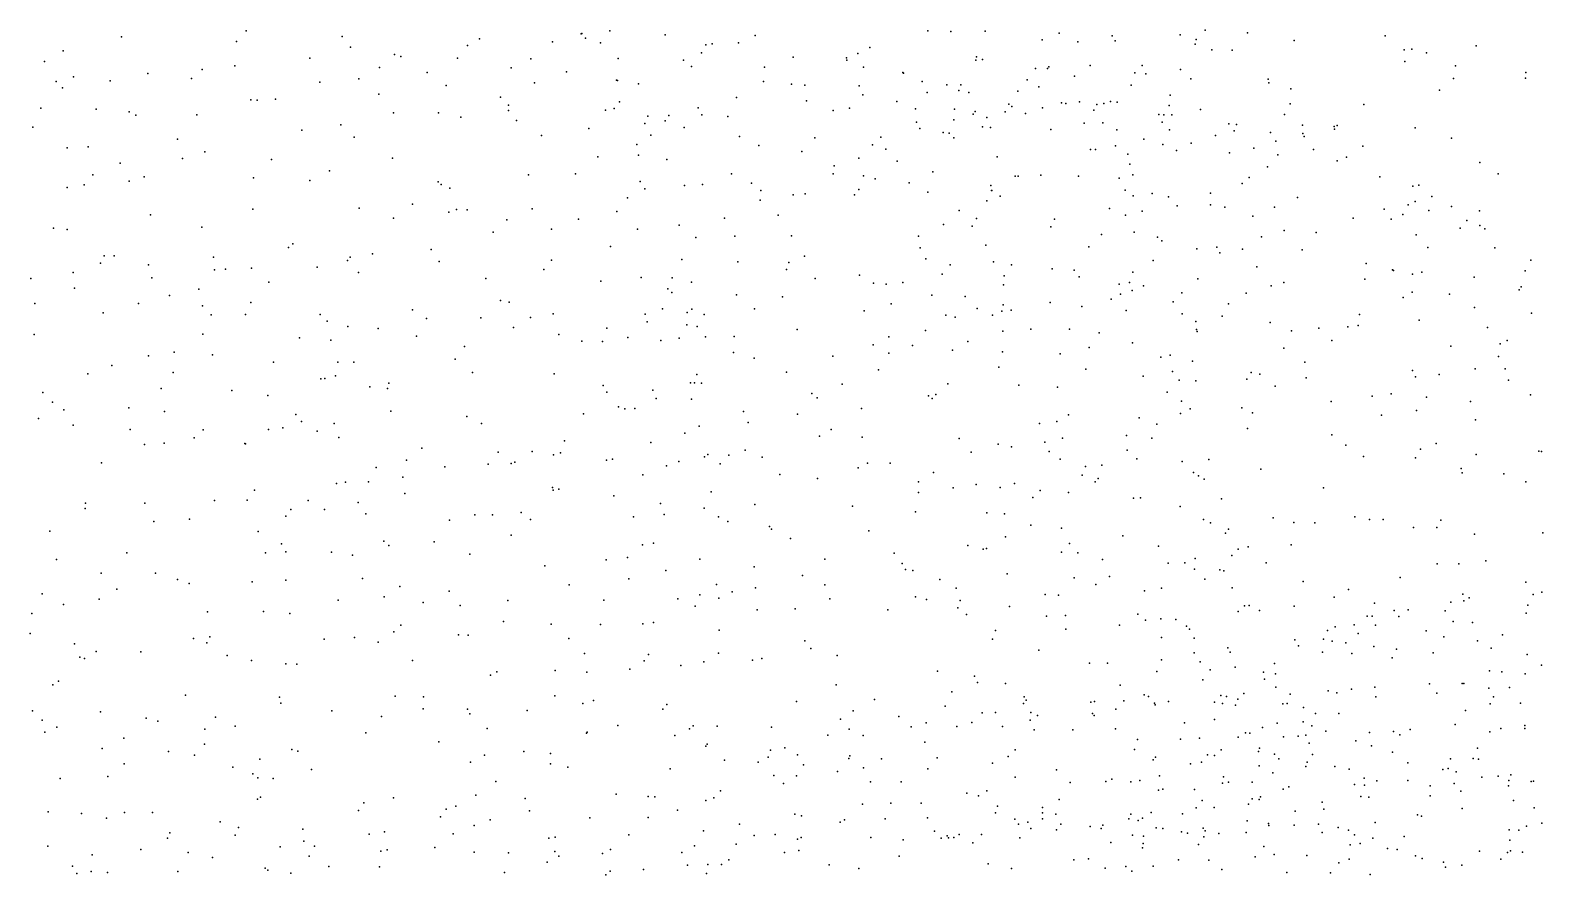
# Model space of a CAD drawing. Header units: metres. Extents: x -24.3 to 24.3, y -27.7 to 27.7.
# Drawn here: x -3.184 to -0.164, y 1.701 to 3.387 of the extents above; entities that cross this region are included whole.
import ezdxf

# ---------------------------------------------------------------- set-up
doc = ezdxf.new("R2010")
doc.units = ezdxf.units.M

msp = doc.modelspace()

# ---------------------------------------------------------------- linework, layer by layer
for p in [(-2.7525, 3.3863, 12.658), (-2.0265, 3.3864, 28.1849), (-1.3912, 3.3865, 13.4699), (-1.3455, 3.3848, 24.9579), (-1.2767, 3.3857, 25.2019), (-0.838, 3.3874, 16.1751), (-3.0018, 3.3742, 23.9342), (-2.7721, 3.3646, 16.086), (-2.5611, 3.3752, 12.6888), (-2.5444, 3.3534, 15.9544), (-2.3109, 3.3569, 12.8781), (-2.2865, 3.3704, 17.8841), (-2.1406, 3.364, 13.043), (-2.0836, 3.3804, 12.7149), (-2.0822, 3.3806, 17.4835), (-2.0751, 3.3718, 28.3151), (-2.045, 3.3622, 15.5292), (-1.9157, 3.378, 27.8568), (-1.8345, 3.3583, 24.4391), (-1.8222, 3.3602, 16.4059), (-1.7697, 3.3621, -23.1236), (-1.7365, 3.377, 27.4792), (-1.5071, 3.3528, 24.7239), (-1.1634, 3.3684, 26.5989), (-1.129, 3.3819, 26.2636), (-1.0918, 3.3645, 14.6082), (-1.0232, 3.3762, 13.5337), (-1.0175, 3.3663, 14.1877), (-0.8879, 3.3782, 23.587), (-0.8579, 3.3594, 15.7761), (-0.8555, 3.3687, 13.6582), (-0.7531, 3.3823, 13.6303), (-0.6602, 3.367, 15.0991), (-0.4785, 3.376, 1.9871), (-0.2965, 3.3562, -3.6626), (-3.155, 3.3252, 29.1728), (-3.118, 3.3466, 12.6428), (-2.6255, 3.3319, 12.693), (-2.4564, 3.3391, 15.8662), (-2.4438, 3.3348, 18.1304), (-2.3306, 3.3316, 24.3608), (-2.1839, 3.3304, 15.5569), (-2.0097, 3.3309, 16.1063), (-1.879, 3.3276, 15.542), (-1.8432, 3.3425, 13.2569), (-1.6603, 3.3338, 27.2317), (-1.5538, 3.332, 16.1206), (-1.5531, 3.3276, 16.4012), (-1.531, 3.341, 27.0867), (-1.2958, 3.3275, 25.0814), (-1.2942, 3.3342, 15.3432), (-1.282, 3.3291, 13.3935), (-0.8244, 3.3481, 13.845), (-0.784, 3.3479, 16.4378), (-0.4401, 3.348, -4.227), (-0.4388, 3.3253, 16.599), (-0.4252, 3.3493, -12.5589), (-0.396, 3.3421, -4.8706), (-3.0973, 3.2945, 12.5713), (-2.949, 3.3009, 18.6706), (-2.8407, 3.3092, 24.5289), (-2.7752, 3.3161, 15.8785), (-2.4866, 3.3133, -11.6838), (-2.3912, 3.303, 12.8084), (-2.2235, 3.3123, 3.4303), (-2.1129, 3.3044, 28.4341), (-1.8631, 3.3151, 17.3585), (-1.7173, 3.3134, 17.1864), (-1.52, 3.314, 16.6255), (-1.4413, 3.3032, -22.8381), (-1.4398, 3.3014, 27.0121), (-1.1767, 3.3108, 16.0694), (-1.1525, 3.3113, 26), (-1.1496, 3.3146, 26.1096), (-1.0986, 3.2957, 13.2536), (-1.0675, 3.3168, 14.8837), (-0.9781, 3.3025, 14.3946), (-0.9636, 3.3172, 13.3521), (-0.956, 3.3005, 2.5098), (-0.8872, 3.3089, 14.0832), (-0.3381, 3.3164, 23.0157), (-0.1983, 3.292, -3.4268), (-0.1977, 3.303, -5.5879), (-3.1322, 3.285, 24.7567), (-3.1192, 3.2722, 23.4703), (-3.0243, 3.2864, 16.1611), (-2.8617, 3.291, 12.574), (-2.6058, 3.2837, 16.0629), (-2.5276, 3.2902, 24.3874), (-2.3531, 3.2771, 12.6307), (-2.1769, 3.2823, 24.3689), (-2.0128, 3.2875, 13.0695), (-2.011, 3.2868, 24.3859), (-1.969, 3.2805, 27.901), (-1.7194, 3.2852, 13.1759), (-1.6634, 3.28, 15.5504), (-1.6373, 3.2777, 24.5882), (-1.5285, 3.2761, 13.219), (-1.4029, 3.285, 13.2491), (-1.393, 3.2634, 15.9498), (-1.3537, 3.2785, 12.8714), (-1.3295, 3.267, 15.4397), (-1.3256, 3.2786, 2.9079), (-1.3099, 3.2632, 13.1606), (-1.212, 3.2656, 24.1795), (-1.1934, 3.2884, 25.88), (-1.1701, 3.2742, 15.274), (-0.9855, 3.2776, 23.8348), (-0.866, 3.2904, 13.4303), (-0.7118, 3.2896, 23.4482), (-0.7108, 3.2827, 13.6488), (-0.6669, 3.2707, 13.8215), (-0.3699, 3.2678, 27.033), (-0.3415, 3.2911, -5.097), (-3.1626, 3.2318, 23.1502), (-2.7432, 3.2483, 12.6198), (-2.7304, 3.2475, 18.5393), (-2.6939, 3.2499, 29.0357), (-2.4878, 3.2596, 28.9083), (-2.2446, 3.2537, 12.9078), (-2.2285, 3.2376, 28.6471), (-2.0068, 3.2445, 15.6082), (-1.8501, 3.2328, 13.1263), (-1.7735, 3.253, 27.3431), (-1.6335, 3.2467, 15.9067), (-1.5476, 3.2317, 24.6852), (-1.521, 3.2582, 15.5458), (-1.4532, 3.2452, 13.1117), (-1.2298, 3.2396, 25.7706), (-1.224, 3.2352, 12.4306), (-1.1626, 3.2323, 12.715), (-1.1243, 3.2426, 16.7611), (-1.1158, 3.241, 12.4909), (-1.0883, 3.2443, 15.7224), (-1.0537, 3.2389, 13.045), (-1.0398, 3.2408, 12.7518), (-1.0264, 3.245, 12.5975), (-1.0133, 3.2438, 26.3057), (-0.9093, 3.2368, 15.4837), (-0.9077, 3.2579, 13.3247), (-0.6682, 3.2403, 13.8253), (-0.5207, 3.2388, 23.2634), (-3.0521, 3.2297, 24.676), (-2.9863, 3.2247, 29.1466), (-2.9726, 3.2179, -23.8952), (-2.8514, 3.2183, 12.5664), (-2.4581, 3.2223, 12.7484), (-2.3685, 3.2224, 28.8036), (-2.324, 3.214, 15.8221), (-2.2285, 3.2271, 15.8099), (-2.213, 3.2075, 15.6946), (-2.0348, 3.2281, 28.3231), (-2.0179, 3.2314, 17.7097), (-1.9507, 3.2161, 27.7479), (-1.9157, 3.2066, 27.6075), (-1.9085, 3.217, 24.4215), (-1.8424, 3.2185, 27.435), (-1.7906, 3.2153, 24.4774), (-1.5803, 3.2273, 13.0289), (-1.4162, 3.2302, 24.8477), (-1.4143, 3.2036, 12.6629), (-1.3393, 3.2084, 24.9853), (-1.3379, 3.2297, 24.4904), (-1.3012, 3.22, 12.8029), (-1.297, 3.225, 12.6214), (-1.2735, 3.2133, 25.4455), (-1.2367, 3.2245, -12.1103), (-1.1964, 3.2211, 26.797), (-1.0792, 3.2018, 26.0443), (-1.0599, 3.2281, 15.1816), (-1.0419, 3.2025, 26.1959), (-0.9303, 3.2191, 12.5198), (-0.9235, 3.204, 14.8634), (-0.9204, 3.2187, 13.045), (-0.9044, 3.2188, 14.5375), (-0.847, 3.229, 13.2367), (-0.6791, 3.2189, 13.3965), (-3.1785, 3.1939, 16.136), (-2.6413, 3.1876, 12.6518), (-2.5636, 3.1987, 15.7274), (-2.5367, 3.1741, 12.5506), (-2.1627, 3.1774, 28.5609), (-2.0682, 3.1915, 12.9764), (-1.9567, 3.201, 15.7618), (-1.9447, 3.1779, 13.0335), (-1.8782, 3.193, 12.6155), (-1.7677, 3.1751, 3.233), (-1.6168, 3.1728, 27.1607), (-1.4856, 3.1738, 12.8597), (-1.4077, 3.191, 12.2194), (-1.3605, 3.183, 15.5493), (-1.3487, 3.1819, 15.6675), (-1.3398, 3.1728, 26.9835), (-1.2823, 3.1947, 17.0176), (-1.2663, 3.1929, 12.1894), (-1.146, 3.1894, 12.1763), (-1.014, 3.1887, 26.3262), (-0.9088, 3.1886, 12.4032), (-0.8169, 3.1775, 14.3261), (-0.7907, 3.2002, 13.079), (-0.7798, 3.1866, 12.7437), (-0.7754, 3.1995, 14.8104), (-0.707, 3.1834, 14.3344), (-0.6436, 3.1981, 13.2745), (-0.6427, 3.1809, 13.1324), (-0.6399, 3.1751, 13.9684), (-0.5798, 3.195, 13.6398), (-0.5793, 3.1897, 2.077), (-0.574, 3.1971, 13.4484), (-0.4181, 3.1922, 1.8788), (-0.3461, 3.1716, -3.8716), (-3.11, 3.1523, 12.5296), (-3.0681, 3.1548, 12.4943), (-2.8899, 3.1701, 12.5224), (-2.8352, 3.1443, 24.5058), (-1.9725, 3.1593, -11.8322), (-1.729, 3.1574, 15.6334), (-1.643, 3.1456, 17.4409), (-1.5016, 3.1586, 12.4866), (-1.4756, 3.1499, 3.0398), (-1.0667, 3.1494, 12.0939), (-1.0569, 3.1493, 26.6484), (-1.0169, 3.1564, 26.5052), (-0.9604, 3.1698, 15.1728), (-0.9225, 3.1592, 12.2568), (-0.8948, 3.147, 15.0622), (-0.8659, 3.1621, 14.7138), (-0.7892, 3.1427, 12.3892), (-0.7407, 3.1517, 14.2272), (-0.6969, 3.1657, 12.848), (-0.6216, 3.1494, 12.7325), (-0.5227, 3.1558, 13.0973), (-3.004, 3.1223, 15.6565), (-2.8795, 3.1312, 16.1583), (-2.7023, 3.1293, 3.7187), (-2.4602, 3.1317, -23.7254), (-2.0507, 3.1345, 15.6664), (-1.969, 3.138, 28.0627), (-1.9125, 3.1296, 27.5117), (-1.5788, 3.1165, 12.3715), (-1.5291, 3.1318, 12.6412), (-1.4525, 3.1257, 27.0632), (-1.2533, 3.1343, 25.8169), (-0.9919, 3.1401, 24.0333), (-0.9884, 3.12, 16.934), (-0.713, 3.1149, 23.6586), (-0.6927, 3.1384, 12.5452), (-0.5742, 3.1269, 16.8468), (-0.5553, 3.1337, 12.8592), (-0.2894, 3.1231, 16.9829), (-3.0587, 3.0985, 24.676), (-2.9859, 3.0859, 3.7045), (-2.9565, 3.0946, 12.4438), (-2.7379, 3.093, 12.5743), (-2.6255, 3.0874, 28.9949), (-2.5859, 3.1068, 16.0773), (-2.3693, 3.0848, 3.5739), (-2.1887, 3.0986, 15.636), (-2.095, 3.1007, 12.5317), (-1.9656, 3.0853, 28.1763), (-1.7833, 3.1009, 17.6374), (-1.7433, 3.082, 12.8547), (-1.5803, 3.1008, 12.6162), (-1.5196, 3.097, 24.7234), (-1.4966, 3.0904, 15.6352), (-1.4289, 3.0826, 24.829), (-1.3813, 3.1046, 25.3565), (-1.2171, 3.096, 15.4821), (-1.2109, 3.0961, 26.8879), (-1.1657, 3.0982, 26.0344), (-1.0904, 3.0957, 15.3901), (-1.0092, 3.0923, 11.9981), (-0.9823, 3.0987, 15.2796), (-0.7638, 3.0815, 14.4057), (-0.7497, 3.0936, 12.2104), (-0.4891, 3.0947, 13.6635), (-0.2529, 3.1009, 1.6505), (-3.1102, 3.0735, 16.1423), (-3.076, 3.0785, 12.3865), (-2.3631, 3.0792, 15.8951), (-2.3457, 3.0722, 28.8114), (-1.9914, 3.0526, 24.4127), (-1.9565, 3.0708, 27.7407), (-1.8773, 3.0776, 12.935), (-1.8413, 3.0796, 27.3832), (-1.7247, 3.0671, 24.5328), (-1.6606, 3.0588, 12.464), (-1.6367, 3.0609, 12.6824), (-1.5382, 3.0586, 27.1367), (-1.5289, 3.0692, 12.08), (-1.3916, 3.0641, 11.978), (-1.2657, 3.0774, 12.8238), (-1.2642, 3.0674, 25.3704), (-1.2637, 3.0677, 24.645), (-1.247, 3.0564, 25.5293), (-0.9975, 3.068, 26.1168), (-0.9815, 3.0565, -22.5977), (-0.9436, 3.0612, 14.8871), (-0.9111, 3.0549, 15.1839), (-0.8273, 3.062, 14.9707), (-0.653, 3.0533, 12.2678), (-0.423, 3.0758, 13.2992), (-0.4107, 3.0783, 12.8446), (-0.3852, 3.0557, 13.0558), (-2.7392, 3.0299, 18.7451), (-2.5266, 3.0319, 28.9397), (-2.4204, 3.04, 12.7336), (-2.3479, 3.0238, 24.3818), (-2.3324, 3.0293, 18.3456), (-2.3111, 3.0288, 12.8002), (-2.1818, 3.0311, 12.889), (-2.0123, 3.0255, 12.8948), (-1.7262, 3.0482, 27.2685), (-1.3288, 3.0274, 25.0067), (-1.2737, 3.0469, 25.2522), (-1.0288, 3.0316, -12.2676), (-0.9633, 3.0259, 26.4503), (-0.8934, 3.0365, 13.2764), (-0.8273, 3.0389, 14.48), (-0.7986, 3.0342, 12.0178), (-0.699, 3.0343, 2.2192), (-0.4803, 3.0303, 12.5494), (-0.4321, 3.039, -4.6439), (-0.4181, 3.0456, 12.7175), (-0.3911, 3.0273, 13.5192), (-0.3458, 3.0355, 12.937), (-0.2902, 3.027, -5.3763), (-3.1371, 2.992, 23.5664), (-2.9435, 3.0185, 24.5878), (-2.8411, 2.9941, 24.5104), (-2.4586, 3.0121, 15.9894), (-2.2324, 3.0088, -11.8015), (-2.1427, 2.99, 18.1454), (-2.0892, 3.0101, 28.5593), (-1.9709, 2.9904, 28.3495), (-1.8878, 2.9982, 24.451), (-1.7972, 3.0122, 15.6918), (-1.6902, 3.0181, 12.2519), (-1.3599, 2.9996, 27.0557), (-1.3026, 2.9964, 24.9383), (-1.2944, 3.0113, 25.5721), (-1.1461, 2.9947, 25.7582), (-1.1384, 3.0099, 24.3615), (-0.9968, 3.0183, 26.6273), (-0.7426, 3.0159, 14.7127), (-0.5419, 3.0121, 14.0858), (-0.4665, 3.0099, 13.9156), (-0.4429, 3.0192, 13.7777), (-0.3285, 2.9921, 23.2282), (-0.3153, 3.0075, 13.2313), (-0.2892, 2.9977, 12.8012), (-0.2792, 2.9911, 13.0533), (-3.1097, 2.9894, 12.2448), (-2.6593, 2.9606, 12.5727), (-2.2595, 2.9839, 15.7902), (-1.8547, 2.9736, 15.522), (-1.7765, 2.9759, 12.6153), (-1.6634, 2.9771, 24.5834), (-1.4098, 2.9762, 15.6242), (-1.0446, 2.9798, 25.9315), (-0.9797, 2.984, 11.8221), (-0.9326, 2.974, 26.3322), (-0.9239, 2.9671, 15.272), (-0.725, 2.9749, 26.6192), (-0.6796, 2.9874, 12.0741), (-0.6157, 2.9833, 14.2975), (-0.4165, 2.9788, 17.1019), (-3.0359, 2.9367, 29.1618), (-3.0159, 2.9371, 16.1494), (-2.8177, 2.934, 16.1396), (-2.6682, 2.9538, 29.0192), (-2.5451, 2.9345, 18.6857), (-2.5001, 2.9407, 24.3974), (-2.383, 2.9496, 15.9128), (-2.0253, 2.9556, 15.6759), (-1.8827, 2.9296, 27.4591), (-1.6377, 2.9362, 15.7048), (-1.4065, 2.9528, -12.0999), (-1.3953, 2.9308, 11.776), (-1.2758, 2.9581, 15.5605), (-1.0702, 2.9546, 26.8073), (-0.8541, 2.9509, 15.1746), (-0.8142, 2.9545, 13.6203), (-0.8082, 2.9427, 11.8807), (-0.7633, 2.95, 14.9093), (-0.6438, 2.9489, 17.0933), (-0.3929, 2.9535, 12.4818), (-0.2596, 2.9528, 13.3558), (-3.0983, 2.9035, 24.662), (-3.0436, 2.9226, 18.9114), (-2.9475, 2.9192, 12.1818), (-2.816, 2.909, 12.3325), (-2.7937, 2.9104, 12.3924), (-2.742, 2.9121, 12.4342), (-2.6108, 2.9141, 16.0896), (-2.55, 2.9277, 12.617), (-2.528, 2.9037, 28.948), (-2.3673, 2.9259, 28.8669), (-2.158, 2.9096, 28.7015), (-2.1428, 2.9283, 24.3971), (-1.771, 2.9247, 12.2579), (-1.6736, 2.9099, 17.7646), (-1.6689, 2.9236, 15.3662), (-1.363, 2.9006, 24.9335), (-1.3466, 2.9192, 15.1636), (-1.2602, 2.9247, 25.2459), (-1.2245, 2.9187, 25.5542), (-1.1433, 2.9108, 12.9273), (-1.0995, 2.9084, 15.4453), (-0.9823, 2.9043, 2.5979), (-0.9414, 2.9273, 26.5694), (-0.7343, 2.9147, 23.8437), (-0.5163, 2.9213, 14.1966), (-0.4638, 2.9088, 26.9059), (-0.4617, 2.9074, 14.0864), (-0.4235, 2.9006, -4.8456), (-0.4052, 2.9043, 12.3171), (-0.1986, 2.9068, -5.6299), (-0.1875, 2.9285, 13.2616), (-3.1828, 2.8918, 16.0844), (-3.0955, 2.8721, 12.4009), (-2.9409, 2.8929, 24.5934), (-2.8469, 2.8703, 3.8168), (-2.7075, 2.8846, 24.4851), (-2.2741, 2.8918, 24.3983), (-2.0442, 2.8865, 12.7604), (-1.9637, 2.8934, 24.4381), (-1.9108, 2.8708, 27.6877), (-1.9018, 2.8929, 27.9336), (-1.8635, 2.8842, 12.3995), (-1.6166, 2.8918, 11.8914), (-1.5281, 2.8985, 27.1889), (-1.5, 2.8822, 15.675), (-1.4745, 2.8802, 17.6015), (-1.4411, 2.8838, 12.4697), (-1.2401, 2.8791, 25.3943), (-1.2388, 2.897, 11.7092), (-1.0895, 2.8951, 11.7039), (-1.0092, 2.8806, 13.0985), (-0.9886, 2.8834, 26.6986), (-0.9608, 2.8773, 26.0326), (-0.8521, 2.8912, 14.3111), (-0.7062, 2.877, 14.8078), (-0.6805, 2.8838, 11.9227), (-0.5186, 2.8902, 12.115), (-0.3003, 2.8945, 13.5331), (-0.2107, 2.8693, -3.6352), (-0.2064, 2.8747, 12.5873), (-3.1746, 2.8417, 29.1821), (-2.9675, 2.8418, 12.0565), (-2.9059, 2.858, 29.1217), (-2.7431, 2.8438, 16.0915), (-2.2447, 2.8476, 12.7273), (-2.2277, 2.8444, 28.7812), (-1.9023, 2.864, 18.0432), (-1.7734, 2.8589, 27.3956), (-1.6817, 2.8551, 27.3147), (-1.4646, 2.8408, 24.7651), (-1.3835, 2.8581, 27.1161), (-1.3166, 2.8554, 12.6609), (-1.2412, 2.839, 15.5663), (-1.1475, 2.8439, 25.655), (-1.0256, 2.8506, 14.6388), (-1.0064, 2.8601, 25.9231), (-0.9834, 2.8679, 15.3466), (-0.9014, 2.8449, 26.4858), (-0.8844, 2.8633, 26.2196), (-0.791, 2.8414, 17.2467), (-0.7556, 2.8624, 15.0299), (-0.4426, 2.8535, -12.6901), (-0.4246, 2.8641, 23.4271), (-0.3499, 2.8606, -5.2385), (-3.0381, 2.8229, 16.1096), (-2.8395, 2.8371, 15.4596), (-2.8223, 2.8192, 12.1522), (-2.7541, 2.8195, 12.2525), (-2.6047, 2.8198, 15.4313), (-2.4203, 2.8291, 24.4032), (-2.3925, 2.8121, 12.2624), (-2.2837, 2.8129, 18.5372), (-2.1847, 2.814, 15.393), (-2.1397, 2.8212, 12.2439), (-1.9559, 2.8205, 28.4709), (-1.9212, 2.8314, 28.338), (-1.872, 2.8235, 15.6723), (-1.8629, 2.8303, 12.3584), (-1.8381, 2.8198, -23.5043), (-1.7377, 2.831, 15.6781), (-1.5187, 2.8268, 11.7082), (-1.3552, 2.8184, 15.6206), (-1.3371, 2.8145, 11.6149), (-1.2931, 2.8319, 25.1808), (-1.2625, 2.8183, 25.1838), (-1.2438, 2.8263, 17.4368), (-1.2249, 2.8283, 27.0128), (-1.0837, 2.8358, 17.2782), (-0.9956, 2.8279, 11.6406), (-0.8834, 2.8211, 26.3514), (-0.804, 2.8167, 11.7104), (-0.5294, 2.8198, 1.9168), (-0.2998, 2.8336, 13.7716), (-0.186, 2.8222, 13.4421), (-3.1759, 2.7796, 11.8976), (-2.8389, 2.7808, 24.5842), (-2.5905, 2.8067, 28.9834), (-2.5494, 2.7958, 12.4946), (-2.4888, 2.792, 15.9361), (-2.2185, 2.7936, 15.7149), (-2.1283, 2.7801, 28.7216), (-2.0322, 2.7923, 28.6088), (-1.9517, 2.8052, 12.5823), (-1.8725, 2.7994, 28.0456), (-1.8522, 2.7961, 12.2378), (-1.6526, 2.7899, 24.5981), (-1.3963, 2.7875, 24.8627), (-1.2419, 2.7866, 25.3933), (-1.1857, 2.7905, 25.6397), (-1.1083, 2.7908, 15.4789), (-1.049, 2.7832, 26.8241), (-0.8565, 2.8057, 14.0967), (-0.8547, 2.7897, 15.2393), (-0.8538, 2.7857, -22.6113), (-0.7077, 2.8038, 14.9333), (-0.6653, 2.787, 14.7101), (-0.6109, 2.7926, 14.4718), (-0.5527, 2.7951, 17.2611), (-0.5321, 2.7975, 11.9534), (-0.4102, 2.8082, 12.1164), (-0.2739, 2.7936, 26.9976), (-2.6463, 2.773, 12.2981), (-2.5837, 2.7684, -11.8097), (-2.4123, 2.7762, 28.9167), (-2.3165, 2.7559, 12.6529), (-2.0821, 2.7665, 24.4274), (-2.041, 2.7656, 12.657), (-1.9908, 2.7739, 15.6554), (-1.9248, 2.7677, 12.1555), (-1.8877, 2.7723, -11.9517), (-1.8352, 2.7751, 3.3934), (-1.7779, 2.776, 11.9281), (-1.5005, 2.7593, 12.1793), (-1.4692, 2.7755, 11.5972), (-1.4219, 2.7581, 14.9659), (-1.342, 2.7483, 3.043), (-1.3113, 2.7657, 27.094), (-1.0695, 2.7539, 24.5416), (-0.983, 2.7629, 26.7223), (-0.6806, 2.7524, 14.8236), (-0.5848, 2.7681, 23.7378), (-0.347, 2.7564, -4.1307), (-0.2487, 2.7613, 1.5548), (-0.2344, 2.7678, -22.3971), (-2.9479, 2.7371, 16.0716), (-2.8964, 2.7446, 11.9805), (-2.8196, 2.7393, 29.0828), (-2.6981, 2.7245, 16.0006), (-2.5692, 2.7247, 18.8505), (-2.5377, 2.7244, 12.3399), (-2.3355, 2.7306, 15.7683), (-1.7794, 2.744, 15.133), (-1.738, 2.7323, 11.7886), (-1.581, 2.7364, 15.6553), (-1.4691, 2.7423, 27.2124), (-1.2421, 2.7454, 11.556), (-1.1274, 2.7414, 12.7128), (-0.926, 2.7346, -12.4109), (-0.9077, 2.7383, 11.5904), (-0.8628, 2.7269, 26.1862), (-0.6386, 2.7247, 2.1296), (-0.2518, 2.7361, 23.2683), (-3.069, 2.7011, 11.8025), (-3.0209, 2.7176, 24.6481), (-2.8986, 2.7037, 12.3015), (-2.6037, 2.6911, 12.1634), (-2.5952, 2.692, -23.9691), (-2.574, 2.6971, 15.9399), (-2.3003, 2.7042, 12.5417), (-2.1378, 2.701, 12.5801), (-1.8526, 2.6998, 15.639), (-1.6738, 2.7043, 27.3684), (-1.4901, 2.7092, -23.2244), (-1.2499, 2.7149, 12.3959), (-1.0762, 2.7107, 25.6976), (-0.9617, 2.6965, 12.9662), (-0.9031, 2.7058, 26.5881), (-0.8893, 2.6886, 13.3734), (-0.7545, 2.6909, 17.4214), (-0.7455, 2.7039, 24.0223), (-0.7288, 2.7007, 26.5345), (-0.6358, 2.6935, 14.6205), (-0.4235, 2.7081, -4.6502), (-0.4178, 2.6956, -4.3937), (-0.3703, 2.6998, 13.9898), (-0.2988, 2.7111, -5.3894), (-0.2389, 2.7113, 13.7386), (-0.232, 2.6887, 12.1428), (-3.1584, 2.6637, 29.12), (-2.9226, 2.672, 11.8666), (-2.7809, 2.6683, 11.9673), (-2.7096, 2.6583, 29.0261), (-2.5054, 2.6754, 28.9476), (-2.4703, 2.672, 15.8393), (-2.468, 2.6828, 3.7999), (-2.0397, 2.6779, 12.3941), (-2.0327, 2.6645, 28.6342), (-1.9408, 2.6686, 28.5042), (-1.8652, 2.683, 27.7738), (-1.8575, 2.6836, 27.9118), (-1.8434, 2.6827, 27.6295), (-1.623, 2.6617, 11.968), (-1.5626, 2.6809, 27.2979), (-1.3752, 2.6602, 14.7744), (-1.3514, 2.6814, 11.5189), (-1.21, 2.6786, 25.4322), (-1.1325, 2.6744, 24.9237), (-0.9133, 2.6645, 15.3075), (-0.856, 2.6873, 26.3508), (-0.6978, 2.6767, 14.9806), (-0.4661, 2.6612, 14.2043), (-0.1883, 2.6593, -3.7248), (-3.1391, 2.645, 15.3342), (-3.1165, 2.6297, 15.9526), (-2.9871, 2.6335, 15.9882), (-2.0089, 2.6355, 3.6669), (-1.9965, 2.6312, 12.1418), (-1.9763, 2.6319, 15.599), (-1.9338, 2.6522, 24.475), (-1.8634, 2.6509, 11.9238), (-1.6121, 2.6534, 18.0211), (-1.5242, 2.6323, 11.5424), (-1.3902, 2.6572, 17.794), (-1.3825, 2.6519, 24.8646), (-0.8849, 2.6466, 26.0594), (-0.8674, 2.6313, 13.6648), (-0.7643, 2.6335, 15.1598), (-0.5862, 2.6459, -22.5252), (-0.5041, 2.6564, 26.789), (-0.4158, 2.6282, -4.9066), (-0.3956, 2.6548, 11.8934), (-0.308, 2.6458, 11.9845), (-3.167, 2.6119, 11.6876), (-3.098, 2.5987, 24.6679), (-2.9156, 2.6259, 15.3099), (-2.6535, 2.62, 15.249), (-2.6422, 2.6058, 12.2003), (-2.5767, 2.6022, 12.0337), (-2.4639, 2.6267, 12.2126), (-2.3119, 2.6164, 28.8924), (-2.2828, 2.602, 12.2907), (-2.0791, 2.6216, 12.2616), (-1.7597, 2.6259, 11.7118), (-1.7504, 2.6039, 27.5217), (-1.6518, 2.6206, 11.6147), (-1.1687, 2.6024, 26.997), (-1.1339, 2.6064, 11.4642), (-1.1107, 2.6194, 25.5749), (-0.9697, 2.6132, 11.4643), (-0.9339, 2.6008, 25.8861), (-0.8872, 2.622, 26.2708), (-0.743, 2.6237, 11.588), (-0.4855, 2.6188, 11.7425), (-0.2976, 2.6091, 13.8936), (-2.9843, 2.5898, 11.7193), (-2.8564, 2.5737, 11.7935), (-2.8381, 2.5896, -24.1203), (-2.7081, 2.5901, 3.9477), (-2.6795, 2.5937, 11.9459), (-2.6109, 2.5869, 24.553), (-2.5678, 2.5741, 15.8528), (-2.1168, 2.5672, 12.1621), (-1.8768, 2.5829, 28.3318), (-1.8481, 2.597, 28.1467), (-1.6077, 2.5768, 27.3633), (-1.5844, 2.5898, 3.2446), (-1.5227, 2.5747, 24.7204), (-1.329, 2.5724, 15.5648), (-1.1223, 2.5728, 15.4931), (-0.9947, 2.5783, 26.0451), (-0.9442, 2.5731, 12.5448), (-0.7534, 2.592, 2.3632), (-0.5848, 2.5797, 14.5446), (-2.9553, 2.56, 24.655), (-2.9161, 2.5627, 3.7055), (-2.7553, 2.562, 24.6014), (-2.7538, 2.5615, 15.9071), (-2.4017, 2.553, 12.1065), (-2.2495, 2.545, 11.9501), (-2.1816, 2.5464, -11.9101), (-2.1392, 2.5393, 15.5166), (-2.1249, 2.5433, 24.4631), (-1.9447, 2.5645, 11.9475), (-1.8309, 2.5405, 27.9497), (-1.7887, 2.5391, 14.9468), (-1.7565, 2.549, 24.5552), (-1.3047, 2.5448, 27.1138), (-1.2511, 2.5607, 25.1664), (-1.2247, 2.5557, 25.3026), (-1.1578, 2.565, 25.1869), (-1.1495, 2.546, 25.484), (-0.9936, 2.5487, 2.6766), (-0.5571, 2.559, 11.6374), (-0.4075, 2.5509, 14.1281), (-0.3767, 2.5621, -12.8726), (-0.2967, 2.5401, 23.4859), (-0.1712, 2.5467, 17.447), (-0.1662, 2.5459, 26.9735), (-3.0414, 2.5236, 29.0444), (-2.4929, 2.5141, 28.9296), (-2.4323, 2.5286, 15.7143), (-2.3559, 2.5155, 24.5136), (-2.2695, 2.5209, 15.58), (-2.2236, 2.5221, 12.0882), (-2.2164, 2.5248, 18.7849), (-2.0333, 2.5291, 28.6459), (-2.0209, 2.5306, 15.5345), (-1.913, 2.5178, 24.5081), (-1.8884, 2.5262, 15.5574), (-1.8377, 2.5355, 27.8148), (-1.8064, 2.5218, 11.661), (-1.7225, 2.5348, -23.4823), (-1.5303, 2.5135, 11.4847), (-1.5119, 2.5227, 27.292), (-1.4668, 2.523, 11.7136), (-1.1272, 2.5308, 12.1432), (-1.0763, 2.516, 25.6157), (-1.0443, 2.5188, 25.6544), (-0.9744, 2.5317, 12.3132), (-0.8833, 2.5265, 25.9781), (-0.8301, 2.5302, 26.4132), (-0.7263, 2.5109, 15.0677), (-0.5217, 2.5362, 14.4138), (-0.4176, 2.5338, 11.6934), (-0.3263, 2.512, -4.2599), (-2.572, 2.4825, 15.7733), (-2.5543, 2.4847, 11.9111), (-2.5082, 2.4859, 18.9902), (-2.4398, 2.4952, 15.1317), (-1.9603, 2.4995, 11.8386), (-1.6872, 2.5006, 27.4772), (-1.6116, 2.4921, 24.6492), (-1.4098, 2.4855, 15.5533), (-1.3801, 2.5043, 11.4182), (-1.2951, 2.4804, 25.0305), (-1.2185, 2.4821, 17.8392), (-1.0836, 2.499, 11.9065), (-1.0573, 2.4854, 13.9807), (-1.0516, 2.4924, 26.8921), (-0.8609, 2.5043, 12.7605), (-0.8507, 2.4974, 13.2601), (-0.8397, 2.4911, 11.4549), (-0.3245, 2.5034, 13.977), (-0.2414, 2.5015, -5.5634), (-0.1977, 2.4859, 11.8503), (-2.8158, 2.4485, 19.1725), (-2.7505, 2.4492, 24.6407), (-2.736, 2.4693, 15.8145), (-2.629, 2.4481, 11.816), (-2.4357, 2.4623, 11.9598), (-2.1407, 2.474, 11.9685), (-2.1397, 2.4687, 28.7547), (-2.1283, 2.4712, -23.7803), (-2.0182, 2.4579, 11.793), (-1.8239, 2.4659, 18.4491), (-1.4104, 2.4646, 24.851), (-1.3411, 2.4737, -12.2643), (-1.2468, 2.4743, 14.3585), (-1.1819, 2.4542, 27.0132), (-1.1671, 2.4686, 2.8957), (-1.1105, 2.4643, 15.446), (-0.981, 2.4533, 11.3655), (-0.9668, 2.4538, 11.6676), (-0.8051, 2.4517, 26.2511), (-0.6015, 2.4739, 14.6186), (-3.0738, 2.4323, 11.6162), (-3.0736, 2.4429, -24.227), (-2.9552, 2.4427, 15.8175), (-2.6735, 2.4171, 28.9479), (-2.6633, 2.4307, 4.096), (-2.5964, 2.4305, 12.0121), (-2.5292, 2.4441, 24.5927), (-2.5135, 2.4219, 15.6547), (-2.2961, 2.4198, 28.8528), (-2.2604, 2.4195, 3.9485), (-2.2034, 2.4242, 24.5242), (-1.9253, 2.4423, 11.733), (-1.9182, 2.4203, 28.4319), (-1.8381, 2.4332, 28.1119), (-1.7367, 2.4403, 11.5325), (-1.5419, 2.4369, 15.5611), (-1.4158, 2.4255, 18.1078), (-1.2733, 2.4235, 27.0914), (-1.2381, 2.422, 11.4563), (-0.8876, 2.4363, 26.6519), (-3.1443, 2.3873, 28.969), (-2.937, 2.4066, 24.7055), (-2.8659, 2.4114, 11.6429), (-2.7283, 2.3864, 11.675), (-2.3467, 2.4089, 11.8941), (-2.1847, 2.4101, 15.4355), (-1.9794, 2.4156, 15.4752), (-1.8097, 2.4155, 3.6033), (-1.791, 2.4062, 15.5032), (-1.7076, 2.3967, 27.5557), (-1.7036, 2.3913, 11.6054), (-1.5092, 2.3876, 27.3099), (-1.1856, 2.3989, 25.4024), (-1.1244, 2.3931, -23.0015), (-0.8409, 2.4101, 26.0274), (-0.8268, 2.404, 15.1973), (-0.7913, 2.3909, 12.5644), (-0.7021, 2.4136, 14.9338), (-0.6607, 2.4047, 14.7555), (-0.6188, 2.4037, 2.1197), (-0.5386, 2.4157, 26.5601), (-0.5094, 2.4105, 14.3624), (-0.4823, 2.4104, 1.853), (-0.4219, 2.3943, 17.6159), (-0.3752, 2.3947, 11.6064), (-0.3669, 2.4089, -4.9683), (-2.6817, 2.3618, 15.6574), (-2.4779, 2.3671, 28.8921), (-2.4676, 2.3588, 11.816), (-2.3772, 2.3658, 15.4917), (-2.2235, 2.3792, 11.8011), (-1.9615, 2.3598, 14.9202), (-1.939, 2.3634, 3.7907), (-1.6658, 2.3722, 15.5026), (-1.3119, 2.3584, 25.0859), (-1.2365, 2.3758, 11.3201), (-1.1085, 2.3624, 25.5428), (-1.0024, 2.3777, 26.8577), (-0.9309, 2.3572, 26.749), (-0.7974, 2.3828, 11.5176), (-0.6659, 2.36, 17.7203), (-0.3002, 2.3812, 13.9385), (-0.1636, 2.3837, 11.6839), (-3.1314, 2.3302, 15.6318), (-2.991, 2.3437, 15.6665), (-2.7137, 2.344, -11.9644), (-2.6731, 2.3461, 15.1221), (-2.5822, 2.3455, 11.7343), (-2.5402, 2.3395, 15.5617), (-2.3058, 2.3415, 18.9966), (-2.0337, 2.3301, 11.5964), (-1.9911, 2.3346, 28.552), (-1.8469, 2.3309, 28.0161), (-1.597, 2.3309, 27.4158), (-1.4589, 2.3433, 11.3559), (-1.2811, 2.3514, 15.484), (-1.2741, 2.3528, 25.2273), (-1.1243, 2.3453, 11.2838), (-1.0922, 2.3437, 26.9413), (-1.0426, 2.3308, 15.3442), (-0.8576, 2.3322, 11.33), (-0.7842, 2.3387, 26.3437), (-0.7718, 2.351, 26.2082), (-0.7521, 2.3555, 12.9995), (-0.2771, 2.3281, -5.3939), (-3.0419, 2.3032, 3.2798), (-2.9338, 2.3031, 11.5905), (-2.1563, 2.3181, 11.6321), (-1.9144, 2.3087, 11.506), (-1.7383, 2.3156, 24.6213), (-1.6416, 2.2984, 24.6988), (-1.4426, 2.3225, -23.2975), (-1.4363, 2.3105, 14.523), (-1.4217, 2.3087, 27.2283), (-1.2329, 2.3016, 18.0781), (-1.0289, 2.2964, 25.6431), (-0.9113, 2.3234, 25.8892), (-0.8783, 2.3239, 24.6849), (-0.8593, 2.3114, 25.882), (-0.8087, 2.3096, 24.4571), (-0.8001, 2.308, 26.551), (-0.7157, 2.3242, 11.9312), (-0.3741, 2.3216, -4.7601), (-0.3312, 2.3219, 26.7116), (-3.0111, 2.2716, 28.8921), (-2.8896, 2.2908, 15.5971), (-2.8665, 2.2825, 24.7315), (-2.7404, 2.2857, 24.697), (-2.6731, 2.2895, 28.9066), (-2.52, 2.2928, 24.6466), (-2.446, 2.2763, 4.1704), (-2.3474, 2.2676, 28.8353), (-2.1077, 2.2802, 15.3541), (-1.9884, 2.2917, 11.6163), (-1.8132, 2.2806, -12.1084), (-1.7822, 2.2662, 14.738), (-1.7357, 2.2742, 11.4071), (-1.5969, 2.2799, 11.3234), (-1.3675, 2.2904, 11.2656), (-1.3346, 2.2735, 14.332), (-1.0994, 2.2939, 11.0829), (-1.0559, 2.2804, 2.8054), (-0.9587, 2.268, 11.2146), (-0.9246, 2.2736, 25.783), (-0.8386, 2.2915, 15.128), (-0.7838, 2.274, 26.1088), (-0.6423, 2.2869, 14.5683), (-0.5514, 2.2707, 11.273), (-0.4481, 2.2946, 14.1441), (-0.1975, 2.2851, 17.6911), (-0.1651, 2.2652, -11.2902), (-3.1602, 2.2622, 28.877), (-3.1171, 2.241, 24.758), (-3.0461, 2.2511, 15.5186), (-2.5687, 2.2492, 11.8582), (-2.4769, 2.2561, 11.6579), (-2.3993, 2.2444, 15.3448), (-2.3254, 2.2387, 24.6261), (-2.2301, 2.2486, 11.5421), (-2.0385, 2.2494, 11.4698), (-1.8906, 2.2523, 28.1741), (-1.8558, 2.2375, 24.6387), (-1.847, 2.2597, -23.6656), (-1.8088, 2.2535, 18.6912), (-1.587, 2.2518, 15.4337), (-1.4164, 2.256, 24.9223), (-1.3944, 2.2504, 18.3003), (-1.3266, 2.2488, 25.1368), (-1.2283, 2.2367, 25.3321), (-1.157, 2.2609, 15.4024), (-1.1305, 2.2595, 25.4838), (-0.7589, 2.2379, 26.2333), (-0.7495, 2.2385, -12.7507), (-0.66, 2.2371, 24.2563), (-0.58, 2.2553, 12.1548), (-0.4996, 2.2432, -22.5467), (-0.3474, 2.245, -11.562), (-0.323, 2.2614, 11.5038), (-0.3209, 2.2477, -11.2475), (-0.3108, 2.2543, -11.4372), (-0.1932, 2.2395, -11.6393), (-0.1827, 2.2604, -11.189), (-3.1805, 2.2226, 15.4599), (-2.8295, 2.2259, 15.4604), (-2.7179, 2.2264, 11.6104), (-2.6656, 2.2227, 4.3141), (-2.2387, 2.2065, 15.2974), (-1.9391, 2.2047, 11.3803), (-1.732, 2.2303, 27.6196), (-1.6562, 2.2321, 3.5446), (-1.4712, 2.2299, 3.3276), (-1.3314, 2.2337, 3.1373), (-1.3142, 2.2208, 15.4064), (-1.1547, 2.2173, 27.0058), (-1.1167, 2.219, -12.4785), (-0.9724, 2.2211, 25.5052), (-0.9566, 2.2094, 15.1906), (-0.926, 2.2123, -22.8681), (-0.8961, 2.2105, 10.9031), (-0.7715, 2.2266, 26.442), (-0.7294, 2.2286, 14.8194), (-0.5143, 2.2177, 11.8842), (-0.5042, 2.2172, -11.1836), (-0.4604, 2.2284, -11.0868), (-0.4512, 2.2164, 11.5897), (-0.4324, 2.2299, -11.3924), (-0.3587, 2.2279, -11.0522), (-0.3426, 2.2066, 13.9186), (-0.197, 2.2234, 13.7307), (-3.1837, 2.1826, 19.4626), (-2.8253, 2.1764, -24.2046), (-2.5363, 2.1745, 11.5808), (-2.4578, 2.1861, 28.8071), (-2.4436, 2.1997, 24.665), (-2.3284, 2.1799, -12.0408), (-2.3096, 2.1794, 11.4746), (-2.1436, 2.2012, 28.6418), (-2.0451, 2.2009, 28.5417), (-1.9602, 2.2022, 28.3434), (-1.8084, 2.1891, 15.3494), (-1.2563, 2.1887, 27.096), (-1.1157, 2.1913, 10.8433), (-1.0089, 2.1996, 26.8939), (-0.9248, 2.175, 18.0451), (-0.8752, 2.1974, 24.8846), (-0.869, 2.1911, 26.7158), (-0.5934, 2.1887, 11.326), (-0.5781, 2.1961, 12.4633), (-0.5401, 2.1998, -13.0063), (-0.5323, 2.1828, -11.0162), (-0.4976, 2.1991, -11.4782), (-0.3966, 2.1882, 11.075), (-0.3611, 2.1762, 11.417), (-0.3036, 2.2046, 23.7544), (-0.2442, 2.18, -22.4025), (-3.0956, 2.1624, 2.784), (-3.0519, 2.147, 28.7874), (-2.9628, 2.1463, 24.778), (-2.8575, 2.1726, 11.5797), (-2.831, 2.1644, 12.0116), (-2.5967, 2.1715, 24.7073), (-2.4892, 2.1652, 15.2994), (-2.1081, 2.1726, -23.8458), (-1.6372, 2.1678, 27.5085), (-1.625, 2.1527, 24.7841), (-1.2621, 2.1713, 11.1411), (-1.1696, 2.1496, 25.4069), (-0.8599, 2.1734, 25.8362), (-0.7923, 2.1541, 25.9767), (-0.7879, 2.1452, 10.6791), (-0.6586, 2.1702, 14.5243), (-0.651, 2.1582, 26.2125), (-0.6032, 2.1455, 14.3301), (-0.6017, 2.1714, -11.3073), (-0.5838, 2.1673, -11.1024), (-0.5565, 2.1644, 10.8861), (-0.5008, 2.1569, 14.1576), (-0.4555, 2.1514, -11.6415), (-0.294, 2.1681, -4.5196), (-0.2664, 2.1538, -11.7571), (-3.085, 2.1357, 15.2894), (-3.0753, 2.1328, 11.5312), (-2.7908, 2.1388, 15.2871), (-2.742, 2.129, 24.7539), (-2.6733, 2.1223, 19.3587), (-2.6517, 2.1214, 28.7949), (-2.4203, 2.1288, 11.4454), (-2.0768, 2.1431, 11.3438), (-1.9579, 2.1281, 28.2047), (-1.9493, 2.1409, 24.676), (-1.8844, 2.1187, 27.9377), (-1.8387, 2.1264, 27.8142), (-1.8091, 2.1436, 3.784), (-1.7415, 2.1295, 11.2255), (-1.7231, 2.1329, 11.1925), (-1.5727, 2.139, 14.5106), (-1.0684, 2.1235, 15.2363), (-1.0326, 2.1234, 25.5911), (-0.9249, 2.1303, 25.7374), (-0.8598, 2.1441, 11.146), (-0.8479, 2.1259, 25.7645), (-0.7775, 2.1154, 25.9857), (-0.699, 2.123, 26.2316), (-0.5447, 2.1429, -11.5594), (-0.4644, 2.1344, -10.9225), (-0.3824, 2.1441, 17.8466), (-0.1948, 2.1405, -10.8711), (-0.1663, 2.1196, -11.8717), (-3.1274, 2.0875, 2.4947), (-2.265, 2.0997, 11.554), (-2.2519, 2.1063, 28.6552), (-2.1354, 2.1092, 15.2238), (-2.0726, 2.1057, 28.4699), (-1.9864, 2.1115, 14.7317), (-1.3721, 2.1075, 27.2036), (-1.298, 2.0978, 25.2098), (-1.2922, 2.0846, 11.0032), (-0.9341, 2.1071, 25.2406), (-0.8426, 2.09, 13.4963), (-0.8277, 2.1101, 14.9308), (-0.7209, 2.1054, 26.4749), (-0.7189, 2.0918, 14.6076), (-0.697, 2.1024, -11.2492), (-0.2701, 2.1083, 11.5052), (-0.245, 2.1061, 11.3657), (-0.1986, 2.1023, -5.4359), (-3.1387, 2.0803, 28.7393), (-2.8739, 2.0593, 15.2302), (-2.6857, 2.0556, 11.543), (-2.4548, 2.0579, 11.6864), (-2.3983, 2.0562, 28.6893), (-2.1364, 2.0584, 24.6988), (-1.5747, 2.0805, 11.1213), (-1.3437, 2.066, 10.8714), (-1.2363, 2.083, 14.0046), (-1.1992, 2.056, 10.9321), (-1.0071, 2.0798, 15.1405), (-0.9597, 2.0604, 23.5629), (-0.9506, 2.0571, 23.4104), (-0.8067, 2.059, 14.8047), (-0.795, 2.0571, 23.5403), (-0.7607, 2.063, -11.3189), (-0.6967, 2.0758, 26.1022), (-0.6679, 2.0618, 11.1684), (-0.5918, 2.0683, -11.6666), (-0.5749, 2.0646, 17.9741), (-0.5458, 2.0718, -10.8696), (-0.4992, 2.0755, -11.7441), (-0.4967, 2.0566, 11.2547), (-0.39, 2.0821, 26.4951), (-0.375, 2.0634, 11.307), (-0.3248, 2.0827, -10.8194), (-0.321, 2.0829, -11.8385), (-0.2713, 2.0737, 10.7646), (-0.2621, 2.0563, 11.8254), (-0.2299, 2.0751, -10.7868), (-3.1793, 2.0283, 15.2024), (-3.0431, 2.0264, 24.8223), (-2.6832, 2.0439, 15.2159), (-2.5816, 2.0286, 24.7596), (-2.3993, 2.0322, 14.91), (-2.3107, 2.0315, 24.6979), (-2.1914, 2.0289, 11.2411), (-2.0805, 2.0431, -12.1534), (-2.0589, 2.0491, 11.2254), (-1.9204, 2.0316, 28.0378), (-1.9129, 2.0408, 3.9751), (-1.654, 2.047, 15.2777), (-1.5403, 2.028, 24.9128), (-1.4977, 2.0511, 27.373), (-1.3566, 2.0375, 14.1861), (-1.2827, 2.0241, 23.4202), (-1.2562, 2.0252, 23.5433), (-1.2004, 2.043, 25.3514), (-1.1954, 2.0499, 27.0734), (-1.1861, 2.0249, 23.2502), (-1.0662, 2.0458, 26.9788), (-1.0589, 2.0471, 23.643), (-1.0163, 2.0316, 23.2847), (-1, 2.0485, 10.9475), (-0.9388, 2.0434, 23.725), (-0.9378, 2.0404, 15.0202), (-0.9109, 2.0471, 2.6853), (-0.8188, 2.0457, 23.69), (-0.8031, 2.0429, 11.0555), (-0.7772, 2.0397, -11.4148), (-0.7723, 2.0519, 23.4176), (-0.6824, 2.0421, 14.4407), (-0.6741, 2.0433, -11.6022), (-0.6411, 2.0348, 26.3436), (-0.3181, 2.0287, -11.9319), (-0.2689, 2.0423, -4.7911), (-0.2079, 2.0438, 13.6001), (-3.16, 2.0098, 14.9964), (-3.1307, 1.9955, 11.5348), (-2.9522, 2.0139, 2.9756), (-2.929, 2.0079, 14.9702), (-2.8139, 2.0156, 28.6924), (-2.7745, 1.9974, 24.7925), (-2.4826, 2.0171, 11.3894), (-2.3059, 2.0224, 15.1738), (-2.0107, 1.9989, 24.7392), (-1.8601, 1.9984, 18.9466), (-1.812, 1.9974, 27.7265), (-1.7033, 1.9955, 11.0642), (-1.5655, 2.0119, 3.5801), (-1.4491, 2.017, 10.9334), (-1.425, 1.9963, 15.2325), (-1.3946, 2.0047, 23.2919), (-1.3335, 1.9973, 25.0786), (-1.3038, 2.0048, 23.6823), (-1.2421, 1.9973, 15.1769), (-1.1874, 2.0098, 23.8078), (-1.1727, 2.0189, 2.9986), (-1.0628, 2.0227, 23.8039), (-1.0593, 2.019, 13.7829), (-0.879, 2.0041, 26.8276), (-0.8192, 2.0112, 23.8827), (-0.7235, 1.995, 2.3579), (-0.6938, 2.004, -10.948), (-0.6417, 2.0063, 26.2068), (-0.625, 1.9983, 23.2227), (-0.6175, 2.023, 23.7115), (-0.571, 2.0233, 23.5834), (-0.3385, 2.0012, 13.7456), (-0.1994, 1.9933, 10.5734), (-0.1992, 1.9993, 11.2697), (-3.1545, 1.9856, 2.1844), (-2.9968, 1.9739, 28.6496), (-2.8352, 1.9918, 19.4958), (-2.5138, 1.9847, 28.6545), (-2.3679, 1.9667, 28.5987), (-2.2713, 1.9928, 4.3961), (-2.0733, 1.984, 4.124), (-2.0716, 1.986, 28.2266), (-1.8968, 1.9788, 27.8513), (-1.8675, 1.9927, 11.1082), (-1.5908, 1.9797, 10.9624), (-1.5484, 1.9914, 23.348), (-1.5207, 1.9792, 23.1936), (-1.3977, 1.9656, 3.3824), (-1.1791, 1.9904, 23.1121), (-1.1021, 1.9907, 15.1172), (-1.0165, 1.9923, 18.2686), (-0.9728, 1.9712, 23.1029), (-0.8867, 1.9716, 23.9859), (-0.8492, 1.9736, 10.9288), (-0.7715, 1.9759, 14.5531), (-0.7571, 1.9845, -11.0434), (-0.7484, 1.9837, 26.7038), (-0.6812, 1.9766, 13.1212), (-0.6523, 1.9775, 14.2365), (-0.6369, 1.9796, 24.4768), (-0.6299, 1.964, 11.0574), (-0.5966, 1.9874, -11.8101), (-0.5366, 1.9681, -10.7747), (-0.5098, 1.9852, 13.9511), (-0.4614, 1.9868, 23.2913), (-0.4492, 1.9803, -11.9223), (-0.4285, 1.9912, 23.429), (-0.2694, 1.9862, -12.034), (-0.2472, 1.9932, 12.1187), (-3.0404, 1.9528, 15.135), (-2.9079, 1.947, 11.5578), (-2.8557, 1.94, 11.9309), (-2.836, 1.962, 3.261), (-2.6612, 1.9514, 14.9255), (-2.6496, 1.9481, 28.6262), (-2.2764, 1.9399, 11.1799), (-2.1981, 1.9469, 24.7499), (-2.145, 1.9434, 19.1894), (-1.8346, 1.9576, 24.7847), (-1.8319, 1.9619, 15.1784), (-1.7104, 1.9357, 23.385), (-1.7053, 1.9497, 24.8137), (-1.677, 1.9542, 15.1987), (-1.6515, 1.9407, 23.2148), (-1.5495, 1.9331, 10.8446), (-1.5473, 1.9385, 15.1923), (-1.373, 1.9345, 10.7277), (-1.2313, 1.9371, 25.1612), (-1.2168, 1.9503, 27.1473), (-0.9786, 1.951, 14.9467), (-0.937, 1.9358, 25.6142), (-0.8327, 1.9402, -11.1123), (-0.8189, 1.939, 23.0567), (-0.8059, 1.9505, 25.8106), (-0.7309, 1.9468, -13.034), (-0.7294, 1.9535, 18.1721), (-0.6994, 1.9421, -11.7351), (-0.6236, 1.9413, 23.0931), (-0.5055, 1.9587, 23.8336), (-0.4638, 1.9461, 26.2919), (-0.3025, 1.933, -13.7617), (-0.294, 1.9537, 18.0129), (-2.9964, 1.9223, 2.6475), (-2.7795, 1.9159, 3.4833), (-2.7393, 1.9027, -12.1396), (-2.725, 1.9321, 11.4513), (-2.6223, 1.9113, 11.3917), (-2.3049, 1.926, 28.4751), (-2.1447, 1.9226, 11.1175), (-2.1103, 1.9159, 15.0874), (-1.9057, 1.9126, -23.7763), (-1.7975, 1.9295, -12.3157), (-1.7305, 1.9261, 14.4833), (-1.6395, 1.9204, 23.5604), (-1.5719, 1.9071, 27.5026), (-1.5198, 1.9147, 23.0052), (-1.4837, 1.9326, 23.7434), (-1.3913, 1.9128, 24.8856), (-1.262, 1.9239, 22.9896), (-1.1344, 1.9106, 24.0559), (-0.9415, 1.9305, 10.4673), (-0.8671, 1.9226, -11.4361), (-0.8448, 1.9259, 14.6355), (-0.7298, 1.9182, 24.0168), (-0.7027, 1.9042, 24.851), (-0.6908, 1.9325, -10.8669), (-0.6369, 1.9171, -22.6819), (-0.6341, 1.9255, 26.5733), (-0.5788, 1.9169, -11.9141), (-0.5501, 1.9116, 2.0434), (-0.4328, 1.9247, 13.7745), (-0.3629, 1.9112, -10.6829), (-0.3522, 1.9133, -12.0698), (-0.3477, 1.9324, 23.7079), (-0.3368, 1.9066, 11.1759), (-0.2916, 1.9315, 23.3248), (-3.1238, 1.8929, 28.6427), (-3.0288, 1.8969, 24.8265), (-2.7296, 1.8946, 3.7928), (-2.6985, 1.8929, 4.0252), (-2.2541, 1.8871, 15.0896), (-1.6987, 1.8991, 10.8845), (-1.6797, 1.8834, 23.0204), (-1.6537, 1.8983, 27.5957), (-1.5061, 1.8864, 24.8427), (-1.4447, 1.8868, 15.1238), (-1.2171, 1.8958, 15.0687), (-1.1074, 1.8851, 25.3027), (-1.0362, 1.8871, 25.449), (-1.0238, 1.8916, 22.9633), (-0.9864, 1.8868, -22.9721), (-0.968, 1.8892, 10.7486), (-0.9291, 1.8985, 14.7789), (-0.8029, 1.8839, -11.67), (-0.8011, 1.8965, 14.4555), (-0.7914, 1.8856, 10.8432), (-0.7437, 1.8859, 14.2778), (-0.6704, 1.8767, 14.0733), (-0.5394, 1.8812, 13.8607), (-0.5205, 1.8938, 11.078), (-0.5193, 1.88, -10.6919), (-0.4952, 1.8883, 10.188), (-0.4329, 1.8892, 1.804), (-0.3883, 1.8785, 13.6588), (-0.3404, 1.8833, 23.1624), (-0.2852, 1.8961, 13.545), (-0.2524, 1.898, -10.6451), (-0.2319, 1.8788, -14.0485), (-0.2316, 1.889, 23.4231), (-0.2273, 1.9004, 10.2572), (-0.1868, 1.8871, 13.4046), (-0.1823, 1.8881, -12.2144), (-2.7297, 1.8521, 11.7731), (-2.7238, 1.8562, -24.2024), (-2.5178, 1.8444, 11.2516), (-2.4586, 1.8546, 28.4399), (-2.294, 1.8599, 28.3185), (-2.1958, 1.853, 11.3138), (-2.0137, 1.8619, 27.9471), (-1.95, 1.8573, 24.8156), (-1.9367, 1.8569, 15.0642), (-1.8346, 1.8491, 10.9978), (-1.8185, 1.8544, 15.0827), (-1.8052, 1.8683, 23.4643), (-1.4655, 1.8438, 10.5941), (-1.4048, 1.8438, 22.8656), (-1.3137, 1.8639, 10.6277), (-1.29, 1.8586, 27.2228), (-1.2734, 1.8685, 24.9465), (-1.1291, 1.8516, 18.5208), (-0.9308, 1.8698, 26.9809), (-0.922, 1.8722, -11.1597), (-0.8588, 1.8711, -11.0201), (-0.8437, 1.8493, 25.6831), (-0.7438, 1.8528, 25.2723), (-0.7296, 1.8512, -11.843), (-0.7271, 1.8563, 25.509), (-0.6819, 1.8722, 25.8999), (-0.6039, 1.8462, 26.0223), (-0.5268, 1.8574, 24.0202), (-0.5112, 1.8561, -12.0344), (-0.3883, 1.8587, 12.7166), (-0.3272, 1.8676, 23.8158), (-0.2222, 1.8493, 23.6296), (-3.1477, 1.8266, 12.0933), (-3.0815, 1.8236, 28.5485), (-3.0314, 1.8142, 11.5681), (-2.9957, 1.8255, 2.452), (-2.9394, 1.825, 28.4883), (-2.5282, 1.829, 24.7809), (-2.3648, 1.8169, 14.7742), (-2.353, 1.8318, 11.1021), (-2.3342, 1.8377, 24.7936), (-2.1868, 1.8288, 11.0415), (-2.0666, 1.8148, 10.9862), (-1.9502, 1.8151, 27.8343), (-1.8911, 1.8303, 23.3267), (-1.6569, 1.822, 10.6531), (-1.6435, 1.8188, 23.8326), (-1.5216, 1.8421, 18.8099), (-1.4769, 1.8126, 10.7084), (-1.392, 1.8148, 24.0901), (-1.2562, 1.8246, 24.7693), (-1.2523, 1.8379, 24.1536), (-1.1626, 1.8244, 24.8789), (-1.1626, 1.8129, 14.9326), (-1.1624, 1.8352, 25.007), (-1.1359, 1.822, 10.6074), (-0.9901, 1.8127, 27.0676), (-0.9859, 1.8217, 10.6479), (-0.9626, 1.8137, -11.2469), (-0.9453, 1.8256, 25.5344), (-0.8832, 1.8226, 18.39), (-0.8557, 1.8343, 10.7457), (-0.8194, 1.835, -10.9141), (-0.7509, 1.8417, 22.9392), (-0.6581, 1.8281, -10.7324), (-0.6007, 1.8323, 22.9544), (-0.4134, 1.8207, -10.6341), (-0.406, 1.8178, 23.9783), (-0.3246, 1.8336, -12.1868), (-0.1808, 1.8345, 23.292), (-2.9052, 1.7847, 24.603), (-2.8043, 1.8067, 24.6941), (-2.7679, 1.7954, 28.4173), (-2.6395, 1.7919, 24.6254), (-2.4763, 1.7869, 19.5319), (-2.3393, 1.7824, 28.2006), (-2.2975, 1.7994, -24.0002), (-2.2655, 1.8109, 19.3669), (-1.8395, 1.7888, 24.7992), (-1.7674, 1.8018, 23.7477), (-1.5664, 1.8059, 23.939), (-1.5579, 1.8108, 22.8636), (-1.3781, 1.7878, 15.0015), (-1.2177, 1.8119, 3.1855), (-1.2106, 1.8023, 22.8244), (-1.1915, 1.8061, 24.4528), (-1.1856, 1.7933, 13.9138), (-1.1347, 1.7909, 27.1871), (-1.1258, 1.8017, 24.687), (-1.0675, 1.7976, 24.3308), (-1.0455, 1.7933, 25.2551), (-1.042, 1.8003, 24.8313), (-0.9717, 1.8092, -11.3499), (-0.9352, 1.7949, -11.0219), (-0.9221, 1.7932, 13.6741), (-0.8851, 1.7866, 22.8619), (-0.8729, 1.7839, -11.7046), (-0.8416, 1.794, 14.3236), (-0.838, 1.7889, 24.3885), (-0.8105, 1.7837, -11.8347), (-0.7561, 1.7856, -10.81), (-0.7541, 1.809, 24.2282), (-0.7111, 1.8034, -11.9281), (-0.7108, 1.7996, 26.8823), (-0.6598, 1.8001, 10.8906), (-0.6116, 1.802, -12.0343), (-0.6038, 1.7852, 13.8261), (-0.5718, 1.7954, 26.7013), (-0.5515, 1.79, 24.5507), (-0.4984, 1.8056, 26.4548), (-0.2307, 1.7905, 12.4119), (-0.2116, 1.7899, 11.0994), (-0.1962, 1.7981, 13.3064), (-0.1656, 1.8042, -12.3293), (-3.1488, 1.7581, 11.5898), (-2.9099, 1.7739, 15.0962), (-2.7743, 1.7802, 24.4337), (-2.6844, 1.7566, 15.0831), (-2.6373, 1.7681, 24.405), (-2.616, 1.7581, 28.3343), (-2.5068, 1.7818, 4.4985), (-2.376, 1.7556, 24.6839), (-2.148, 1.7741, 14.6581), (-2.1357, 1.7759, 15.015), (-1.9883, 1.7806, 19.188), (-1.8574, 1.759, 22.9892), (-1.7742, 1.7624, 27.7286), (-1.7383, 1.7794, 22.8952), (-1.696, 1.7815, 15.0142), (-1.6514, 1.772, 10.5442), (-1.6443, 1.7753, 3.8138), (-1.5053, 1.7753, 10.4924), (-1.4408, 1.7705, 24.2229), (-1.3647, 1.7741, 22.7729), (-1.3531, 1.7787, 24.5527), (-1.3505, 1.7749, 14.0652), (-1.3397, 1.7755, 10.4849), (-1.3292, 1.7814, 24.2817), (-1.3013, 1.7649, 18.6916), (-1.2843, 1.7813, 10.548), (-1.2077, 1.7748, 10.5101), (-1.0261, 1.7656, 22.8178), (-0.9826, 1.7803, -11.4522), (-0.9629, 1.7546, 25.1138), (-0.9612, 1.7633, 25.4061), (-0.9609, 1.778, 24.7367), (-0.851, 1.7612, 24.5233), (-0.8406, 1.777, 27.0908), (-0.7208, 1.7574, 13.2511), (-0.5483, 1.7606, -12.1277), (-0.5396, 1.7806, 26.0043), (-0.5282, 1.7631, -10.6438), (-0.5026, 1.774, 24.1144), (-0.4739, 1.7533, 13.6116), (-0.4546, 1.7517, 26.6337), (-0.44, 1.7777, 26.2889), (-0.2295, 1.7703, 26.3945), (-3.0604, 1.7406, 24.6186), (-2.9627, 1.7515, 24.3335), (-2.8683, 1.7455, 24.2452), (-2.8195, 1.7357, 2.9589), (-2.6271, 1.7378, 11.249), (-2.4835, 1.7483, 11.1267), (-2.4707, 1.751, 24.484), (-2.2976, 1.746, 10.9999), (-2.2287, 1.7449, 28.07), (-2.1516, 1.7261, 27.9812), (-2.1361, 1.7473, 24.7903), (-2.1284, 1.738, 23.3637), (-2.041, 1.7435, 23.2335), (-2.0253, 1.7514, 10.812), (-1.8824, 1.7452, 10.6313), (-1.8304, 1.7216, 4.0903), (-1.7889, 1.7309, 23.8803), (-1.6776, 1.7452, 23.9595), (-1.6488, 1.7496, 24.6231), (-1.4487, 1.7381, 24.3681), (-1.2712, 1.7227, 14.8855), (-1.1002, 1.7305, 14.7568), (-1.0704, 1.7331, 27.2746), (-0.8911, 1.7311, -10.9199), (-0.8301, 1.7302, 24.8574), (-0.738, 1.7371, 27.163), (-0.7, 1.7412, 13.8979), (-0.6345, 1.7397, 24.2665), (-0.5707, 1.725, 13.6855), (-0.5501, 1.732, 25.9713), (-0.4176, 1.7387, 22.9267), (-0.4041, 1.7335, 11.0343), (-0.3616, 1.7262, -12.2949), (-0.29, 1.7483, 23.0093), (-0.2476, 1.7318, -12.3641), (-0.2341, 1.7457, 10.029), (-0.2278, 1.749, -10.5646), (-0.2041, 1.7459, -14.3779), (-3.0996, 1.7181, 24.5013), (-3.0907, 1.7032, 24.3012), (-3.062, 1.7073, -24.3143), (-3.0296, 1.7058, 28.4233), (-2.8891, 1.7078, 28.3469), (-2.7148, 1.7139, 24.1209), (-2.7093, 1.7103, 11.3437), (-2.6631, 1.7043, 3.6477), (-2.5877, 1.7176, 4.2363), (-2.4861, 1.7165, 15.0665), (-2.2365, 1.7057, 24.7395), (-2.0343, 1.701, 23.8053), (-2.0259, 1.7083, 14.9428), (-1.959, 1.7116, 14.5516), (-1.8713, 1.7204, 14.95), (-1.8337, 1.7037, 22.8666), (-1.8037, 1.7214, 10.5243), (-1.5883, 1.7211, 10.4145), (-1.5292, 1.7135, 27.5186), (-1.2242, 1.7133, 27.3339), (-1.0372, 1.714, 14.6248), (-0.9958, 1.7173, -11.55), (-0.984, 1.7083, 10.2739), (-0.9415, 1.7184, -11.6757), (-0.8043, 1.7114, 10.7061), (-0.6745, 1.7055, -12.0964), (-0.5876, 1.7049, 27.1324), (-0.5079, 1.7016, 26.9745), (-0.3579, 1.7163, 13.3446), (-0.3251, 1.7204, 26.4156)]:
    msp.add_point(p)

doc.saveas('drawing.dxf')
